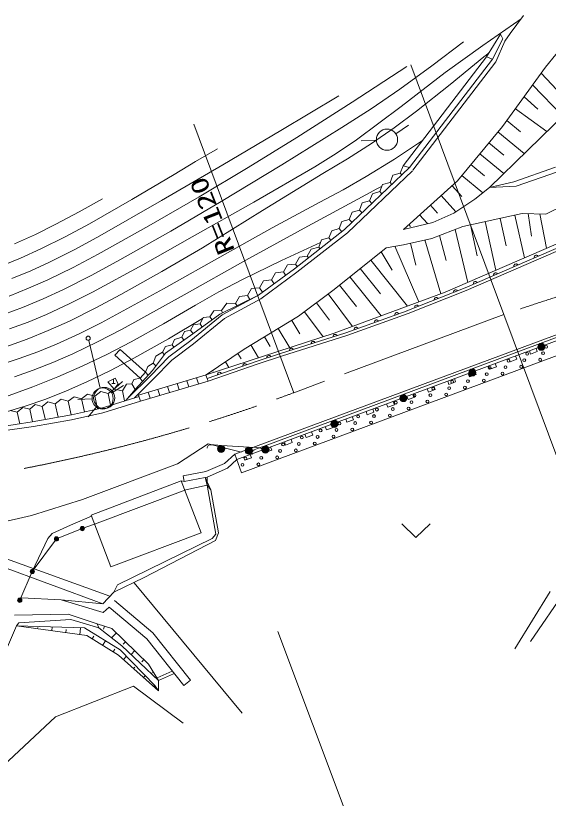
# Model space of a CAD drawing. Units: millimetres, scale not verified. Extents: x 33656 to 673656, y 21260 to 381260.
# Drawn here: x 128698 to 166294, y 241537 to 296764 of the extents above; entities that cross this region are included whole.
import ezdxf
from ezdxf.enums import TextEntityAlignment as Align

# ---------------------------------------------------------------- set-up
doc = ezdxf.new("R2010")
doc.units = ezdxf.units.MM
doc.header["$LTSCALE"] = 1000
doc.linetypes.add('CHAIN', pattern=[18.5, 12, -1.5, 3.5, -1.5])
doc.layers.add('S-SUV', color=7, linetype='Continuous', lineweight=13)
doc.styles.add('ＭＳ ゴシック', font='')
doc.styles.get('ＭＳ ゴシック').set_extended_font_data('MS Gothic')

# ---------------------------------------------------------------- blocks, each defined once
blk = doc.blocks.new('BUHIN3')
at = {"color": 7, "linetype": 'Continuous', "lineweight": 13}
blk.add_circle((0, 0), 746, dxfattribs=at)
blk = doc.blocks.new('BUHIN5')
at = {"color": 7, "linetype": 'Continuous', "lineweight": 13}
blk.add_lwpolyline([(-137, -60), (-140, -24), (-136, 10), (-123, 52), (-100, 82), (-72, 105), (-29, 124), (7, 129), (45, 125), (85, 107), (113, 87), (137, 60)], dxfattribs=at)
blk = doc.blocks.new('BUHIN6')
at = {"color": 7, "linetype": 'Continuous', "lineweight": 13}
blk.add_lwpolyline([(-139, -56), (-141, -19), (-135, 15), (-121, 56), (-97, 85), (-68, 108), (-25, 125), (12, 128), (49, 124), (89, 104), (116, 83), (139, 56)], dxfattribs=at)
blk = doc.blocks.new('BUHIN7')
at = {"color": 7, "linetype": 'Continuous', "lineweight": 13}
blk.add_lwpolyline([(-141, -51), (-141, -15), (-135, 19), (-119, 60), (-94, 88), (-65, 110), (-21, 126), (16, 128), (53, 122), (92, 101), (119, 80), (141, 51)], dxfattribs=at)
blk = doc.blocks.new('BUHIN8')
at = {"color": 7, "linetype": 'Continuous', "lineweight": 13}
blk.add_lwpolyline([(-143, -46), (-142, -9), (-134, 24), (-117, 64), (-91, 91), (-60, 112), (-16, 126), (21, 127), (57, 120), (95, 98), (122, 75), (143, 46)], dxfattribs=at)
blk = doc.blocks.new('BUHIN10')
at = {"color": 7, "linetype": 'Continuous', "lineweight": 13}
blk.add_lwpolyline([(-142, -49), (-142, -13), (-134, 21), (-118, 61), (-93, 89), (-63, 111), (-19, 126), (17, 128), (55, 121), (93, 100), (120, 78), (142, 49)], dxfattribs=at)
blk = doc.blocks.new('BUHIN12')
at = {"color": 7, "linetype": 'Continuous', "lineweight": 13}
for radius in [249, 220, 191, 161, 132, 97.5, 67.5, 38.8, 7.5]:
    blk.add_circle((-15, -248), radius, dxfattribs=at)
blk = doc.blocks.new('BUHIN15')
at = {"color": 7, "linetype": 'Continuous', "lineweight": 13}
for radius in [249, 220, 191, 161, 132, 97.5, 67.5, 38.8, 7.5]:
    blk.add_circle((88, -233), radius, dxfattribs=at)
blk = doc.blocks.new('BUHIN46')
at = {"color": 7, "linetype": 'Continuous', "lineweight": 13}
blk.add_lwpolyline([(-128, 215), (-343, 87), (-87, -343), (128, -215)], dxfattribs=at)

msp = doc.modelspace()

# ---------------------------------------------------------------- linework, layer by layer
at = {"layer": 'S-SUV'}
for p, q in [((163593, 295516), (164546, 296764)), ((164373, 296537), (161679, 294666)), ((163225, 294973), (163593, 295516)), ((168208, 295746), (166095, 293127)), ((160313, 294924), (158080, 293223)), ((161918, 293870), (162926, 295450)), ((163084, 295121), (162346, 293695)), ((162584, 293513), (163225, 294973)), ((162926, 295450), (163084, 295121)), ((161679, 294666), (159021, 292746)), ((161918, 293870), (156036, 286157)), ((159376, 291905), (161747, 293849)), ((161747, 293849), (161910, 293983)), ((161910, 293983), (162080, 294123)), ((161918, 293870), (162346, 293695)), ((156491, 286042), (162346, 293695)), ((163153, 275676), (156596, 293293)), ((156730, 285860), (162584, 293513)), ((152445, 290650), (156309, 293183)), ((158080, 293223), (155811, 291571)), ((159021, 292746), (155907, 290345)), ((166095, 293127), (163057, 288940)), ((165791, 292708), (167277, 291141)), ((156978, 290017), (159376, 291905)), ((165184, 291871), (167315, 289679)), ((147421, 288660), (151517, 291100)), ((155811, 291571), (153784, 290198)), ((148554, 288163), (152445, 290650)), ((164576, 291034), (165562, 290154)), ((153784, 290198), (151714, 288870)), ((155907, 290345), (152760, 287996)), ((155406, 288851), (156978, 290017)), ((162139, 284644), (167611, 289968)), ((163969, 290196), (166189, 288584)), ((148329, 270159), (141273, 289118)), ((151714, 288870), (147478, 286237)), ((153808, 287740), (155406, 288851)), ((155537, 288436), (156431, 289035)), ((163057, 288940), (159879, 285103)), ((163360, 289359), (164320, 288575)), ((143322, 286235), (147421, 288660)), ((162739, 288557), (164587, 287026)), ((145119, 286046), (148554, 288163)), ((152760, 287996), (151308, 287027)), ((152111, 286654), (153808, 287740)), ((154136, 287977), (153082, 287926)), ((155432, 286649), (157403, 287949)), ((162103, 287789), (163163, 286912)), ((141402, 286464), (142938, 287370)), ((151308, 287027), (149823, 286107)), ((150380, 285617), (152111, 286654)), ((153441, 285405), (155432, 286649)), ((161468, 287021), (163151, 285628)), ((138998, 283715), (143322, 286235)), ((139876, 285554), (141402, 286464)), ((147478, 286237), (143209, 283640)), ((149823, 286107), (145501, 283615)), ((155840, 285651), (156036, 286157)), ((156036, 286157), (156491, 286042)), ((156036, 286157), (156491, 286042)), ((160832, 286254), (161792, 285459)), ((136906, 283787), (139876, 285554)), ((141660, 283985), (145119, 286046)), ((146129, 283004), (150380, 285617)), ((151913, 281670), (156491, 286042)), ((152110, 281443), (156698, 285825)), ((155317, 285505), (155840, 285651)), ((155840, 285651), (155952, 285527)), ((163859, 285048), (166802, 286073)), ((164024, 284742), (166946, 285744)), ((151809, 284479), (153441, 285405)), ((154598, 284853), (155120, 284999)), ((155120, 284999), (155317, 285505)), ((155120, 284999), (155250, 284856)), ((159879, 285103), (156065, 281678)), ((160196, 285486), (161670, 284266)), ((162139, 284644), (163859, 285048)), ((150156, 283611), (151809, 284479)), ((153726, 284294), (154140, 284516)), ((154140, 284516), (154554, 284739)), ((154401, 284347), (154598, 284853)), ((159497, 284760), (160179, 284001)), ((162139, 284644), (161116, 283821)), ((162139, 284644), (164024, 284742)), ((138107, 281935), (141660, 283985)), ((149325, 281917), (153726, 284294)), ((153682, 283695), (153879, 284200)), ((153879, 284200), (154401, 284347)), ((154401, 284347), (154547, 284186)), ((158734, 284075), (159776, 282916)), ((168881, 284105), (166108, 282764)), ((133187, 282933), (134837, 283849)), ((133902, 282069), (136906, 283787)), ((134641, 281235), (138998, 283715)), ((143209, 283640), (139647, 281561)), ((145501, 283615), (141157, 281149)), ((146804, 281802), (150156, 283611)), ((152963, 283042), (153160, 283548)), ((153160, 283548), (153682, 283695)), ((153682, 283695), (153845, 283515)), ((157972, 283390), (158471, 282834)), ((161116, 283821), (159629, 282816)), ((131535, 282050), (133187, 282933)), ((141883, 280393), (146129, 283004)), ((152244, 282390), (152440, 282896)), ((152440, 282896), (152963, 283042)), ((152963, 283042), (153143, 282844)), ((159629, 282816), (158135, 282176)), ((159008, 277254), (171770, 282777)), ((160268, 281879), (164451, 282811)), ((164451, 282811), (166108, 282764)), ((164865, 282799), (165114, 281210)), ((165694, 282776), (166159, 280349)), ((151526, 281737), (151722, 282244)), ((151722, 282244), (152244, 282390)), ((152244, 282390), (152441, 282174)), ((157209, 282705), (157764, 282087)), ((161836, 282228), (162599, 278808)), ((162882, 282462), (163313, 280529)), ((163928, 282695), (164601, 279674)), ((130087, 281326), (131535, 282050)), ((132199, 281158), (133902, 282069)), ((134519, 279935), (138107, 281935)), ((143486, 279944), (146804, 281802)), ((144952, 279516), (149325, 281917)), ((148372, 278910), (151913, 281670)), ((151003, 281591), (151526, 281737)), ((151526, 281737), (151722, 281520)), ((156065, 281678), (158135, 282176)), ((156446, 282020), (156557, 281896)), ((158071, 281051), (160268, 281879)), ((159718, 281672), (160600, 277942)), ((160791, 281995), (161275, 279823)), ((128627, 280662), (130087, 281326)), ((130470, 280302), (132199, 281158)), ((132875, 280275), (134641, 281235)), ((139647, 281561), (136048, 279530)), ((141157, 281149), (137662, 279180)), ((148553, 278671), (152110, 281443)), ((150806, 281085), (151003, 281591)), ((158620, 281258), (159078, 279497)), ((150213, 280756), (147449, 279482)), ((150087, 280433), (150284, 280939)), ((150284, 280939), (150806, 281085)), ((150806, 281085), (150954, 280922)), ((156064, 280592), (154855, 280391)), ((158071, 281051), (156064, 280592)), ((156566, 280707), (156937, 279167)), ((157569, 280936), (158714, 277145)), ((167584, 280671), (160425, 277559)), ((129051, 279661), (130470, 280302)), ((131097, 279377), (132875, 280275)), ((139021, 278711), (141883, 280393)), ((149282, 279797), (149565, 280286)), ((149565, 280286), (150087, 280433)), ((150087, 280433), (150172, 280312)), ((154855, 280391), (151184, 277445)), ((154488, 280096), (155281, 278810)), ((155459, 280492), (157152, 276568)), ((160505, 277376), (167663, 280488)), ((127609, 279075), (129051, 279661)), ((132757, 279005), (134519, 279935)), ((136048, 279530), (134075, 278458)), ((139129, 277500), (143486, 279944)), ((140597, 277073), (144952, 279516)), ((147449, 279482), (144715, 278156)), ((148439, 279240), (148721, 279729)), ((148721, 279729), (149282, 279797)), ((149282, 279797), (149363, 279682)), ((153754, 279507), (156350, 276271)), ((129765, 278766), (131097, 279377)), ((130971, 278130), (132757, 279005)), ((137662, 279180), (134121, 277255)), ((145844, 277043), (148372, 278910)), ((147595, 278683), (147877, 279172)), ((147877, 279172), (148439, 279240)), ((148439, 279240), (148565, 279060)), ((153019, 278918), (154459, 277124)), ((128423, 278217), (129765, 278766)), ((134075, 278458), (132075, 277442)), ((136131, 277082), (139021, 278711)), ((146005, 276790), (148553, 278671)), ((146751, 278126), (147034, 278615)), ((147034, 278615), (147595, 278683)), ((147595, 278683), (147749, 278450)), ((129613, 277524), (130971, 278130)), ((144715, 278156), (143033, 277276)), ((145908, 277568), (146190, 278058)), ((146190, 278058), (146751, 278126)), ((146751, 278126), (146934, 277849)), ((152285, 278329), (154488, 275583)), ((128234, 276975), (129613, 277524)), ((132075, 277442), (130644, 276776)), ((134121, 277255), (132514, 276442)), ((134737, 275100), (139129, 277500)), ((143033, 277276), (141381, 276344)), ((145064, 277011), (145347, 277501)), ((145347, 277501), (145908, 277568)), ((145908, 277568), (146120, 277247)), ((151184, 277445), (148666, 275555)), ((151179, 274360), (159008, 277254)), ((151550, 277739), (152754, 276239)), ((160431, 277562), (156316, 275939)), ((160505, 277376), (156389, 275753)), ((130644, 276776), (129181, 276162)), ((134318, 276120), (136131, 277082)), ((136224, 274653), (140597, 277073)), ((143109, 275692), (145844, 277043)), ((143272, 275656), (145844, 277043)), ((143440, 275405), (146005, 276790)), ((144221, 276454), (144503, 276943)), ((144503, 276943), (145064, 277011)), ((145064, 277011), (145237, 276744)), ((150764, 277130), (152482, 274842)), ((129181, 276162), (127899, 275693)), ((132514, 276442), (130875, 275680)), ((141381, 276344), (139136, 275019)), ((143219, 275951), (143603, 276469)), ((143603, 276469), (144221, 276454)), ((144221, 276454), (144325, 276293)), ((149925, 276500), (150843, 275277)), ((130875, 275680), (129587, 275142)), ((132487, 275216), (134318, 276120)), ((141066, 273842), (143272, 275656)), ((141206, 274308), (143109, 275692)), ((142413, 275516), (142687, 275929)), ((142687, 275929), (143219, 275951)), ((143219, 275951), (143303, 275788)), ((149086, 275870), (150408, 274109)), ((156321, 275942), (152011, 274388)), ((156389, 275753), (152075, 274199)), ((163153, 275676), (171218, 254005)), ((129587, 275142), (128270, 274656)), ((131002, 274545), (132487, 275216)), ((133171, 274313), (134737, 275100)), ((141890, 275385), (139490, 273966)), ((141246, 273602), (143440, 275405)), ((141711, 275018), (141928, 275464)), ((141928, 275464), (142413, 275516)), ((142413, 275516), (142559, 275293)), ((144161, 265823), (170095, 275452)), ((144300, 265449), (170234, 275077)), ((148666, 275555), (144821, 273236)), ((146243, 266386), (170578, 275446)), ((148186, 275265), (148754, 274322)), ((129503, 273934), (131002, 274545)), ((134481, 273745), (136224, 274653)), ((139136, 275019), (136850, 273739)), ((140603, 274474), (141046, 274562)), ((141046, 274562), (141249, 274940)), ((141046, 274562), (141218, 274317)), ((141249, 274940), (141711, 275018)), ((141711, 275018), (141868, 274790)), ((147224, 274685), (148037, 273337)), ((128007, 273386), (129503, 273934)), ((131582, 273582), (133171, 274313)), ((139490, 273966), (137045, 272590)), ((139269, 272955), (141206, 274308)), ((139918, 273915), (140438, 274074)), ((140438, 274074), (140603, 274474)), ((140438, 274074), (140572, 273865)), ((142150, 271420), (151179, 274360)), ((144648, 264511), (170582, 274140)), ((146263, 274106), (146670, 273431)), ((152011, 274388), (147396, 272924)), ((152075, 274199), (147458, 272733)), ((130274, 273042), (131582, 273582)), ((132723, 272896), (134481, 273745)), ((134661, 270484), (133856, 273837)), ((136850, 273739), (135132, 272856)), ((139054, 273013), (139265, 273415)), ((139265, 273415), (139745, 273546)), ((141066, 273842), (139516, 272679)), ((141246, 273602), (139714, 272453)), ((139745, 273546), (139918, 273915)), ((139745, 273546), (139868, 273374)), ((145302, 273526), (145846, 272624)), ((128955, 272563), (130274, 273042)), ((131332, 272287), (132723, 272896)), ((135132, 272856), (133388, 272027)), ((135709, 272803), (136078, 273210)), ((136078, 273210), (137856, 271598)), ((138351, 271724), (139269, 272955)), ((138583, 272743), (139054, 273013)), ((139054, 273013), (139176, 272831)), ((144821, 273236), (142150, 271412)), ((144380, 272935), (144625, 272549)), ((147396, 272924), (145746, 272387)), ((127576, 272131), (128955, 272563)), ((129928, 271738), (131332, 272287)), ((137045, 272590), (135401, 271730)), ((137487, 271191), (135709, 272803)), ((139516, 272679), (138216, 271352)), ((138583, 272743), (138403, 272251)), ((139714, 272453), (138427, 271139)), ((145746, 272387), (142209, 271168)), ((143499, 272333), (143747, 271940)), ((147458, 272733), (145811, 272197)), ((128605, 271287), (129928, 271738)), ((133388, 272027), (131665, 271273)), ((135401, 271730), (133722, 270920)), ((137138, 270391), (138351, 271724)), ((137856, 271598), (138023, 272016)), ((138023, 272016), (138403, 272251)), ((138588, 272052), (138403, 272251)), ((145811, 272197), (142274, 270979)), ((142617, 271731), (142647, 271683)), ((131665, 271273), (129920, 270576)), ((135200, 270936), (135717, 271183)), ((135717, 271183), (135922, 270775)), ((138216, 271352), (136591, 269744)), ((137487, 271191), (137050, 271080)), ((137379, 269985), (142150, 271412)), ((137856, 271598), (137487, 271191)), ((137487, 271191), (137647, 270950)), ((138040, 271399), (137856, 271598)), ((141610, 270781), (141471, 271209)), ((142209, 271168), (142129, 271406)), ((142274, 270979), (142209, 271168)), ((133722, 270920), (132283, 270289)), ((135655, 270420), (135200, 270936)), ((135481, 270819), (135722, 270819)), ((135487, 270148), (136320, 270660)), ((135505, 270291), (136248, 270960)), ((135601, 271119), (135601, 270819)), ((135922, 270775), (135655, 270420)), ((136526, 270764), (136236, 270301)), ((136526, 270764), (136905, 270784)), ((136905, 270784), (137050, 271080)), ((136905, 270784), (137138, 270391)), ((138427, 271139), (137055, 269782)), ((137518, 269557), (142274, 270979)), ((140246, 270373), (140107, 270801)), ((140928, 270577), (140789, 271005)), ((129920, 270576), (127984, 269876)), ((132283, 270289), (130823, 269714)), ((134716, 270240), (134292, 269915)), ((135231, 270095), (134716, 270240)), ((135655, 270420), (135231, 270095)), ((135231, 270095), (135401, 269276)), ((136236, 270301), (135655, 270420)), ((136236, 270301), (136387, 269577)), ((137138, 270391), (136472, 269603)), ((138195, 269777), (138061, 270189)), ((138882, 269965), (138743, 270393)), ((139564, 270169), (139425, 270597)), ((130823, 269714), (129369, 269212)), ((130973, 269522), (130579, 269197)), ((131475, 269374), (130973, 269522)), ((131899, 269699), (131475, 269374)), ((132414, 269554), (131899, 269699)), ((132838, 269879), (132414, 269554)), ((132414, 269554), (132614, 268590)), ((133353, 269734), (132838, 269879)), ((134066, 269716), (133093, 269673)), ((133777, 270059), (133353, 269734)), ((133353, 269734), (133546, 268803)), ((134292, 269915), (133777, 270059)), ((134292, 269915), (134479, 269015)), ((134753, 269078), (137410, 269890)), ((134843, 268739), (137518, 269557)), ((137518, 269557), (137379, 269985)), ((129369, 269212), (127897, 268768)), ((129193, 269109), (128800, 268783)), ((129689, 268990), (129193, 269109)), ((130083, 269316), (129689, 268990)), ((129689, 268990), (129888, 268109)), ((130579, 269197), (130083, 269316)), ((130579, 269197), (130779, 268312)), ((131475, 269374), (131701, 268431)), ((132628, 268593), (134753, 269078)), ((134461, 269218), (133812, 268457)), ((128800, 268783), (128303, 268902)), ((128800, 268783), (128984, 267965)), ((129872, 268107), (132639, 268599)), ((132630, 268235), (134843, 268739)), ((125700, 267441), (129872, 268107)), ((132641, 268240), (129953, 267786)), ((125678, 267145), (129953, 267786)), ((140127, 265135), (142288, 266561)), ((142288, 266561), (144640, 265957)), ((142720, 266471), (143219, 266439)), ((143219, 266439), (145170, 266316)), ((145170, 266316), (145669, 266284)), ((145774, 266211), (146243, 266386)), ((143434, 265173), (144161, 265823)), ((144648, 264511), (144161, 265823)), ((133413, 262631), (140127, 265135)), ((142125, 264593), (143434, 265173)), ((144300, 265449), (143643, 264828)), ((142125, 264593), (140513, 264298)), ((143643, 264828), (142209, 264193)), ((140513, 264298), (140586, 263904)), ((142077, 264178), (140586, 263904)), ((142077, 264178), (140586, 263904)), ((140586, 263904), (142077, 264178)), ((142077, 264178), (140586, 263904)), ((142209, 264193), (142077, 264178)), ((142077, 264178), (142209, 264193)), ((142077, 264178), (142214, 263636)), ((142463, 263303), (142077, 264178)), ((142209, 264193), (142214, 263636)), ((134032, 261519), (140378, 263939)), ((140378, 263939), (141798, 260277)), ((140378, 263939), (140586, 263904)), ((140378, 263939), (140586, 263904)), ((142214, 263636), (140719, 263301)), ((142214, 263636), (142463, 263303)), ((142821, 260185), (142214, 263636)), ((140719, 263301), (134268, 260892)), ((142463, 263303), (143015, 260265)), ((129812, 261491), (133413, 262631)), ((127174, 260892), (129812, 261491)), ((134058, 261448), (132563, 260804)), ((135411, 257867), (134032, 261519)), ((132563, 260804), (131278, 260221)), ((133403, 260569), (134268, 260892)), ((155948, 260899), (156948, 259954)), ((156948, 259954), (157948, 260899)), ((131278, 260221), (130980, 259868)), ((131578, 259847), (133403, 260569)), ((133403, 260569), (131578, 259847)), ((141798, 260277), (135411, 257867)), ((142568, 259863), (142821, 260185)), ((142808, 259720), (143015, 260265)), ((130980, 259868), (129874, 257551)), ((129874, 257551), (131578, 259847)), ((131578, 259847), (129874, 257551)), ((135888, 256599), (142568, 259863)), ((137775, 257110), (142808, 259720)), ((125947, 259198), (135354, 255811)), ((134847, 255269), (125770, 258619)), ((168754, 258053), (165030, 252601)), ((128987, 255512), (129874, 257551)), ((135618, 256093), (137775, 257110)), ((135618, 256093), (135888, 256599)), ((144684, 247549), (137063, 256741)), ((134847, 255269), (135618, 256093)), ((163921, 252081), (166427, 256124)), ((129109, 255679), (131903, 255543)), ((131903, 255543), (134871, 254639)), ((131903, 255543), (134847, 255269)), ((135679, 255497), (138378, 253225)), ((134871, 254639), (135293, 255038)), ((135293, 255038), (137946, 252804)), ((128621, 254454), (132414, 254531)), ((128922, 253921), (132588, 254150)), ((132414, 254531), (134458, 253852)), ((132588, 254150), (134562, 253571)), ((123852, 242481), (128768, 253702)), ((128922, 253921), (128768, 253702)), ((133549, 253563), (128768, 253702)), ((128768, 253702), (133712, 253017)), ((129263, 253633), (129270, 253687)), ((130251, 253496), (130265, 253593)), ((131240, 253359), (131277, 253629)), ((133218, 253085), (133285, 253571)), ((136080, 252023), (133549, 253563)), ((134562, 253571), (134458, 253852)), ((134458, 253852), (135485, 253532)), ((134562, 253571), (136185, 252306)), ((134972, 253692), (134906, 253479)), ((135485, 253532), (138075, 251013)), ((132229, 253222), (132260, 253449)), ((133712, 253017), (135962, 251642)), ((134087, 252787), (134207, 252983)), ((135809, 253217), (135468, 252866)), ((138378, 253225), (141038, 249875)), ((147209, 253318), (156330, 228977)), ((134837, 252329), (135037, 252657)), ((136457, 252587), (136293, 252419)), ((137946, 252804), (140568, 249502)), ((135587, 251871), (135708, 252068)), ((138511, 249500), (136080, 252023)), ((136185, 252306), (138776, 249852)), ((137104, 251958), (136840, 251686)), ((135962, 251642), (138791, 249114)), ((136316, 251326), (136525, 251560)), ((137752, 251328), (137598, 251170)), ((137023, 250694), (137120, 250803)), ((138075, 251013), (138776, 249852)), ((137730, 250062), (137845, 250191)), ((138425, 250433), (138265, 250336)), ((139751, 250516), (138693, 250035)), ((139834, 250334), (138776, 249852)), ((138791, 249114), (138776, 249852)), ((140568, 249502), (141038, 249875)), ((131514, 247282), (137020, 249460)), ((137020, 249460), (140514, 246839)), ((138437, 249430), (138478, 249476)), ((138511, 249500), (138791, 249114)), ((127280, 243345), (131514, 247282))]:
    msp.add_line(p, q, dxfattribs=at)
at = {"layer": 'S-SUV', "linetype": 'CHAIN'}
msp.add_line((163152, 275676), (148329, 270159), dxfattribs=at)
at = {"layer": 'S-SUV'}
for points in [[(146429, 272609), (146429, 272645), (146437, 272679), (146454, 272719), (146480, 272746), (146510, 272767), (146555, 272781), (146591, 272782), (146628, 272775), (146666, 272753), (146692, 272731), (146714, 272701)], [(142205, 266253), (142213, 266299), (142231, 266349), (142261, 266397), (142292, 266428), (142334, 266458), (142382, 266478), (142426, 266486), (142470, 266487), (142720, 266471)], [(145393, 265803), (145381, 265848), (145378, 265901), (145386, 265957), (145401, 265998), (145428, 266042), (145463, 266079), (145500, 266105), (145540, 266124), (145774, 266211)], [(145669, 266284), (145919, 266268), (145969, 266260), (146013, 266245), (146056, 266217), (146092, 266185), (146121, 266141), (146142, 266097), (146152, 266046), (146153, 266003)]]:
    msp.add_lwpolyline(points, dxfattribs=at)
for centre, radius in [((154907, 288014), 746), ((133816, 274004), 149), ((166130, 273397), 99.5), ((164804, 272905), 99.5), ((165921, 272943), 99.5), ((163478, 272413), 99.5), ((164595, 272450), 99.5), ((165713, 272488), 99.5), ((162152, 271920), 99.5), ((163270, 271958), 99.5), ((164387, 271996), 99.5), ((160826, 271428), 99.5), ((161944, 271466), 99.5), ((163061, 271504), 99.5), ((159501, 270936), 99.5), ((160410, 270519), 99.5), ((160618, 270974), 99.5), ((161735, 271011), 99.5), ((134837, 269749), 746), ((157966, 269989), 99.5), ((158175, 270444), 99.5), ((159084, 270027), 99.5), ((159292, 270481), 99.5), ((155523, 269459), 99.5), ((156641, 269497), 99.5), ((156849, 269951), 99.5), ((157758, 269535), 99.5), ((154197, 268967), 99.5), ((155315, 269005), 99.5), ((156432, 269042), 99.5), ((152872, 268475), 99.5), ((153989, 268512), 99.5), ((155106, 268550), 99.5), ((151546, 267982), 99.5), ((152663, 268020), 99.5), ((153781, 268058), 99.5), ((150220, 267490), 99.5), ((151338, 267528), 99.5), ((152455, 267566), 99.5), ((148894, 266998), 99.5), ((150012, 267036), 99.5), ((151129, 267073), 99.5), ((147569, 266506), 99.5), ((148686, 266543), 99.5), ((149803, 266581), 99.5), ((146034, 265559), 99.5), ((146243, 266014), 99.5), ((147152, 265597), 99.5), ((147360, 266051), 99.5), ((148478, 266089), 99.5), ((144709, 265067), 99.5), ((144917, 265521), 99.5), ((145826, 265105), 99.5), ((133403, 260569), 150), ((133403, 260569), 131), ((133403, 260569), 112), ((133403, 260569), 93.8), ((133403, 260569), 75), ((133403, 260569), 56.2), ((133403, 260568), 37.5), ((133403, 260569), 18.8), ((131578, 259847), 150), ((131578, 259847), 131), ((131578, 259847), 112), ((131578, 259847), 93.8), ((131578, 259847), 75), ((131578, 259847), 56.2), ((131578, 259846), 37.5), ((131578, 259847), 18.8), ((129875, 257551), 150), ((129875, 257551), 131), ((129875, 257551), 112), ((129875, 257551), 93.8), ((129875, 257551), 75), ((129875, 257551), 56.2), ((129875, 257550), 37.5), ((129875, 257551), 18.8), ((128987, 255512), 150), ((128987, 255512), 131), ((128987, 255512), 112), ((128987, 255512), 93.8), ((128987, 255512), 75), ((128987, 255512), 56.2), ((128987, 255511), 37.5), ((128987, 255512), 18.8)]:
    msp.add_circle(centre, radius, dxfattribs=at)
at = {"layer": 'S-SUV', "linetype": 'CHAIN'}
for centre, radius, start, end in [((228238, 86563), 200000, 94.59796, 108.99155), ((106474, 382623), 120000, 263.29877, 290.41333)]:
    msp.add_arc(centre, radius, start, end, dxfattribs=at)

# ---------------------------------------------------------------- block references
at = {"layer": 'S-SUV', "xscale": 0.9999481, "yscale": 0.9999481, "rotation": 359.78209}
for name, p in [('BUHIN5', (165435, 279737)), ('BUHIN5', (164004, 279115)), ('BUHIN5', (162572, 278493)), ('BUHIN5', (161141, 277871)), ('BUHIN6', (159745, 277292)), ('BUHIN6', (158373, 276751)), ('BUHIN6', (157002, 276210)), ('BUHIN7', (155598, 275681)), ('BUHIN7', (154163, 275164)), ('BUHIN7', (152728, 274647)), ('BUHIN8', (151241, 274144)), ('BUHIN8', (149703, 273656)), ('BUHIN15', (165711, 273634)), ('BUHIN8', (148165, 273168)), ('BUHIN10', (144862, 272082)), ('BUHIN15', (160844, 271822)), ('BUHIN10', (143093, 271473)), ('BUHIN3', (134948, 269789)), ('BUHIN15', (155977, 270010)), ('BUHIN15', (151110, 268198)), ('BUHIN12', (143219, 266439)), ('BUHIN12', (145170, 266316)), ('BUHIN15', (146243, 266386))]:
    msp.add_blockref(name, p, dxfattribs=at)
at = {"layer": 'S-SUV', "rotation": 79.59187}
for p in [(163751, 272670), (165191, 273205), (162310, 272135), (160869, 271600), (159428, 271065), (157987, 270530), (156547, 269995), (155106, 269460), (153665, 268926), (152224, 268391), (150784, 267856), (149343, 267321), (147902, 266786), (146461, 266251), (145021, 265716)]:
    msp.add_blockref('BUHIN46', p, dxfattribs=at)

# ---------------------------------------------------------------- texts
at = {"layer": 'S-SUV', "style": 'ＭＳ ゴシック', "width": 1.35}
msp.add_text('R=120', height=1246, rotation=111.7, dxfattribs=at).set_placement((144536, 280338), align=Align.BOTTOM_LEFT)

doc.saveas('drawing.dxf')
